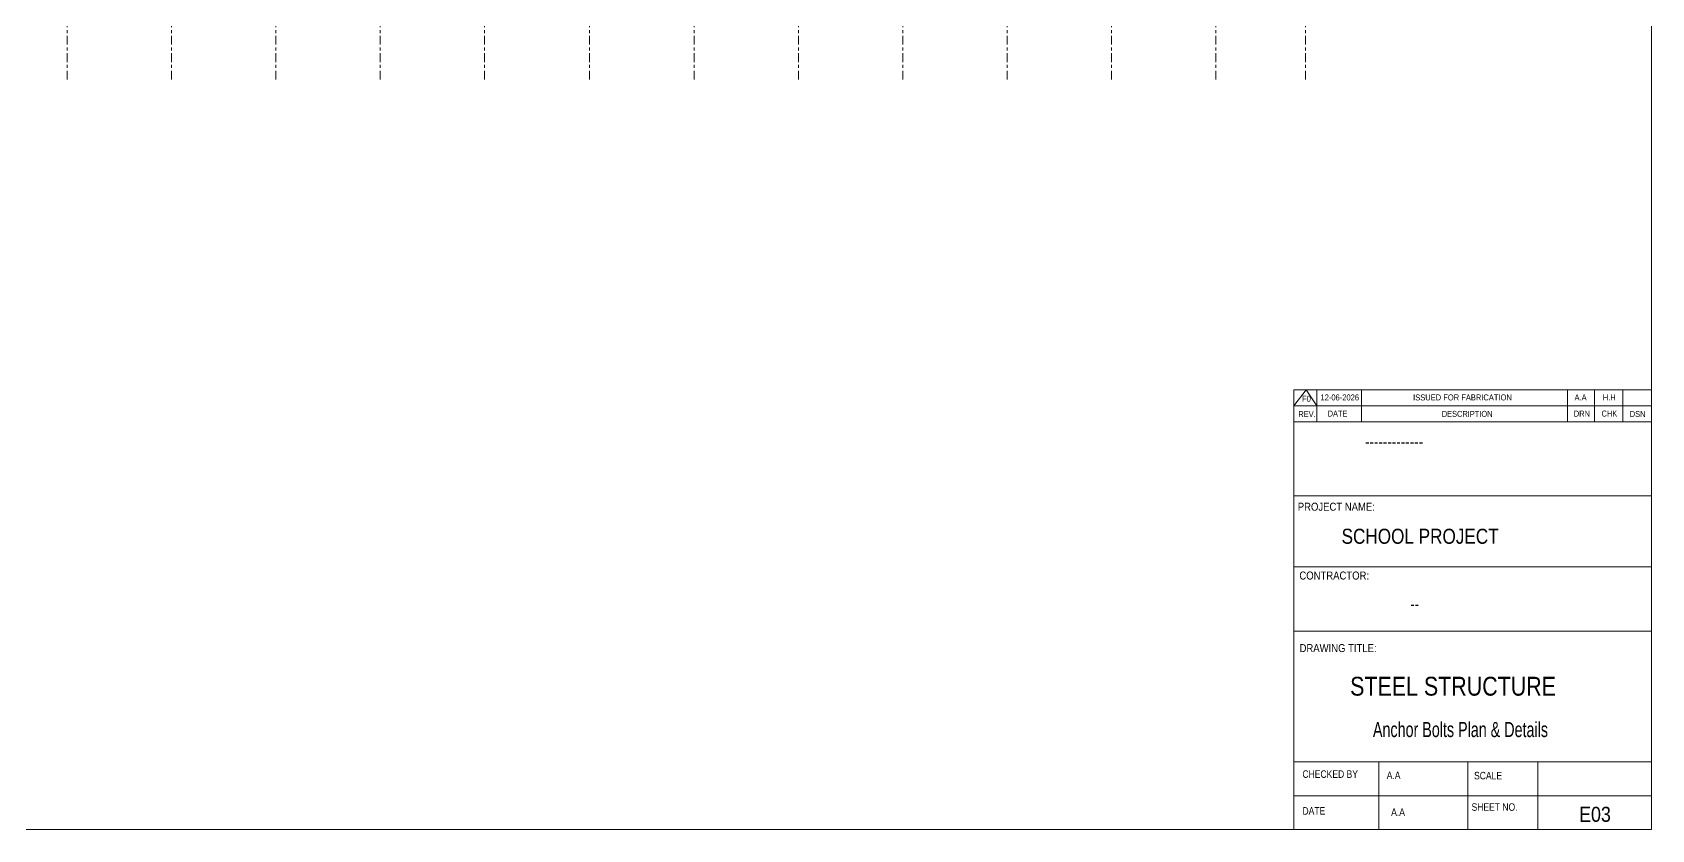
# Model space of a CAD drawing. Header units: millimetres. Extents: x -399 to 773, y -269 to 551.
# Drawn here: x 214 to 773, y -269 to 6 of the extents above; entities that cross this region are included whole.
import ezdxf

# ---------------------------------------------------------------- set-up
doc = ezdxf.new("R2010")
doc.units = ezdxf.units.MM
doc.linetypes.add('XKITLINE00', pattern=[0])
doc.linetypes.add('XKITLINE03', pattern=[6, 3, -1, 1, -1])
for name, color, linetype, lineweight in [('DrawingSheet', 5, 'Continuous', 0), ('OtherObjectType', 7, 'Continuous', 0), ('S-grid', 1, 'Continuous', 0)]:
    doc.layers.add(name, color=color, linetype=linetype, lineweight=lineweight)
doc.styles.add('@ARIAL_UNICODE_MS_BOLD', font='ARIAL.TTF')
doc.styles.add('ARIAL', font='ARIAL.TTF')
doc.styles.add('ARIAL_NARROW', font='ARIALN.TTF')
doc.styles.add('COMIC_SANS_MS_BOLD', font='COMICBD.TTF')
doc.styles.add('SWIS721_EX_BT', font='ARIAL.TTF')
doc.styles.add('SWISSE', font='ARIAL.TTF')

# ---------------------------------------------------------------- blocks, each defined once
blk = doc.blocks.new('*A202')
at = {"layer": 'DrawingSheet', "color": 5, "linetype": 'XKITLINE00', "lineweight": 0}
for p, q in [((773.1, -268.8), (773.1, 551.2)), ((-395.9, -268.8), (773.1, -268.8))]:
    blk.add_line(p, q, dxfattribs=at)
blk = doc.blocks.new('*A203')
at = {"layer": 'OtherObjectType', "color": 7, "linetype": 'XKITLINE00', "lineweight": 0}
for p, q in [((649.6, -117.04), (773.1, -117.04)), ((649.6, -122.59), (653.92, -117.04)), ((649.6, -122.59), (649.6, -117.04)), ((653.92, -117.04), (657.63, -122.59)), ((657.63, -122.59), (657.63, -117.04)), ((673.06, -122.59), (673.06, -117.04)), ((744.08, -122.59), (744.08, -117.04)), ((753.34, -122.59), (753.34, -117.04)), ((763.22, -122.59), (763.22, -117.04)), ((773.1, -122.59), (773.1, -117.04)), ((649.6, -122.59), (773.1, -122.59)), ((649.6, -128.15), (649.6, -122.59)), ((653.3, -122.59), (773.1, -122.59)), ((657.63, -128.15), (657.63, -122.59)), ((673.06, -128.15), (673.06, -122.59)), ((744.08, -128.15), (744.08, -122.59)), ((753.34, -128.15), (753.34, -122.59)), ((763.22, -128.15), (763.22, -122.59)), ((773.1, -128.15), (773.1, -122.59))]:
    blk.add_line(p, q, dxfattribs=at)
at = {"layer": 'OtherObjectType', "color": 7, "style": 'ARIAL_NARROW'}
for s, height, width, p in [('F0', 2.058, 1.008832, (652.5, -121.21)), ('12-06-2026', 2.058, 1.008832, (658.86, -120.74)), ('ISSUED FOR FABRICATION', 2.0583, 1.008832, (690.81, -120.74)), ('A.A', 2.058, 1.008832, (746.5, -120.74)), ('H.H', 2.058, 1.008832, (756.23, -120.74)), ('REV.', 2.058, 0.907949, (651.23, -126.49)), ('DATE', 2.058, 0.907949, (661.33, -126.3)), ('DESCRIPTION', 2.0583, 0.907949, (700.71, -126.41)), ('DRN', 2.058, 0.907949, (746.27, -126.33)), ('CHK', 2.058, 0.907949, (755.82, -126.3)), ('DSN', 2.058, 0.907949, (765.57, -126.45))]:
    blk.add_text(s, height=height, dxfattribs=dict(at, width=width)).set_placement(p)
blk = doc.blocks.new('*A204')
at = {"layer": 'OtherObjectType', "color": 2, "linetype": 'XKITLINE00', "lineweight": 0}
for p, q in [((649.6, -128.15), (773.1, -128.15)), ((649.6, -268.8), (649.6, -128.16)), ((773.08, -128.16), (773.1, -268.8)), ((773.1, -153.66), (649.6, -153.66)), ((649.6, -178.17), (773.1, -178.17)), ((773.1, -200.31), (649.6, -200.31)), ((773.1, -245.4), (649.6, -245.4)), ((679.04, -245.4), (679.04, -268.8)), ((709.72, -268.8), (709.72, -245.4)), ((733.85, -268.8), (733.85, -245.4)), ((773.1, -257.1), (649.6, -257.1)), ((773.1, -268.8), (649.6, -268.8))]:
    blk.add_line(p, q, dxfattribs=at)
at = {"layer": 'OtherObjectType', "color": 4, "style": '@ARIAL_UNICODE_MS_BOLD', "width": 0.85}
blk.add_text('-------------', height=3.9, dxfattribs=at).set_placement((674.21, -136.89))
at = {"layer": 'OtherObjectType', "color": 3}
for s, height, style, width, p in [('PROJECT NAME:', 2.7618, 'SWIS721_EX_BT', 0.85, (651.02, -158.79)), ('CONTRACTOR:', 2.7618, 'SWISSE', 0.85, (651.57, -182.53)), ('DRAWING TITLE:', 2.7618, 'SWIS721_EX_BT', 0.85, (651.63, -207.56)), ('Anchor Bolts Plan & Details', 5.2, 'ARIAL', 0.68, (676.95, -236.88)), ('E03', 5.2, 'ARIAL', 0.85, (748.06, -266.12))]:
    blk.add_text(s, height=height, dxfattribs=dict(at, style=style, width=width)).set_placement(p)
at = {"layer": 'OtherObjectType', "color": 7, "width": 0.85}
for s, height, p in [('SCHOOL PROJECT', 5.2, (666.13, -170.2)), ('STEEL STRUCTURE', 6.5, (669.08, -222.58)), ('CHECKED BY', 2.592, (652.63, -250.94)), ('A.A', 2.592, (681.71, -251.35)), ('SCALE', 2.592, (711.84, -251.47)), ('DATE', 2.592, (652.64, -263.64)), ('A.A', 2.592, (683.24, -264.05)), ('SHEET NO.', 2.592, (710.97, -262.31))]:
    blk.add_text(s, height=height, dxfattribs=at).set_placement(p)
at = {"layer": 'OtherObjectType', "color": 1, "style": 'COMIC_SANS_MS_BOLD', "width": 0.85}
blk.add_text('--', height=3.9, dxfattribs=at).set_placement((689.87, -192.94))
blk = doc.blocks.new('*A211')
at = {"layer": 'S-grid', "color": 1, "linetype": 'XKITLINE03', "lineweight": 0}
for p, q in [((653.7, 140.11), (653.7, 508.28)), ((653.7, 110.21), (653.7, 136.22)), ((653.7, 78.51), (653.7, 106.32)), ((653.7, 46.81), (653.7, 74.62)), ((653.7, 16.86), (653.7, 42.92)), ((653.7, -10), (653.7, 12.97))]:
    blk.add_line(p, q, dxfattribs=at)
at = {"layer": 'S-grid', "color": 3, "style": 'ARIAL', "width": 0.85}
blk.add_text('A', height=3, dxfattribs=at).set_placement((652.37, 509.28))
blk = doc.blocks.new('*A212')
at = {"layer": 'S-grid', "color": 1, "linetype": 'XKITLINE03', "lineweight": 0}
for p, q in [((622.75, 140.11), (622.75, 508.28)), ((622.75, 16.86), (622.75, 136.22)), ((622.75, -10), (622.75, 12.97))]:
    blk.add_line(p, q, dxfattribs=at)
at = {"layer": 'S-grid', "color": 3, "style": 'ARIAL', "width": 0.85}
blk.add_text('B', height=3, dxfattribs=at).set_placement((621.42, 509.28))
blk = doc.blocks.new('*A213')
at = {"layer": 'S-grid', "color": 1, "linetype": 'XKITLINE03', "lineweight": 0}
for p, q in [((586.75, 173.63), (586.75, 508.28)), ((586.75, 143.38), (586.75, 169.74)), ((586.75, 16.86), (586.75, 142.06)), ((586.75, -10), (586.75, 12.97))]:
    blk.add_line(p, q, dxfattribs=at)
at = {"layer": 'S-grid', "color": 3, "style": 'ARIAL', "width": 0.85}
blk.add_text('C', height=3, dxfattribs=at).set_placement((585.31, 509.28))
blk = doc.blocks.new('*A214')
at = {"layer": 'S-grid', "color": 1, "linetype": 'XKITLINE03', "lineweight": 0}
for p, q in [((550.75, 191.58), (550.75, 508.28)), ((550.75, 140.11), (550.75, 187.69)), ((550.75, 16.86), (550.75, 136.22)), ((550.75, -10), (550.75, 12.97))]:
    blk.add_line(p, q, dxfattribs=at)
at = {"layer": 'S-grid', "color": 3, "style": 'ARIAL', "width": 0.85}
blk.add_text('D', height=3, dxfattribs=at).set_placement((549.31, 509.28))
blk = doc.blocks.new('*A215')
at = {"layer": 'S-grid', "color": 1, "linetype": 'XKITLINE03', "lineweight": 0}
for p, q in [((514.75, 209.53), (514.75, 508.28)), ((514.75, 141.11), (514.75, 205.64)), ((514.75, 16.86), (514.75, 135.58)), ((514.75, -10), (514.75, 12.97))]:
    blk.add_line(p, q, dxfattribs=at)
at = {"layer": 'S-grid', "color": 3, "style": 'ARIAL', "width": 0.85}
blk.add_text('E', height=3, dxfattribs=at).set_placement((513.42, 509.28))
blk = doc.blocks.new('*A216')
at = {"layer": 'S-grid', "color": 1, "linetype": 'XKITLINE03', "lineweight": 0}
for p, q in [((478.75, 141.11), (478.75, 508.28)), ((478.75, 16.86), (478.75, 135.58)), ((478.75, -10), (478.75, 12.97))]:
    blk.add_line(p, q, dxfattribs=at)
at = {"layer": 'S-grid', "color": 3, "style": 'ARIAL', "width": 0.85}
blk.add_text('F', height=3, dxfattribs=at).set_placement((477.53, 509.28))
blk = doc.blocks.new('*A217')
at = {"layer": 'S-grid', "color": 1, "linetype": 'XKITLINE03', "lineweight": 0}
for p, q in [((442.75, 245.02), (442.75, 508.28)), ((442.75, 141.56), (442.75, 243.16)), ((442.75, 16.86), (442.75, 136.17)), ((442.75, -10), (442.75, 12.97))]:
    blk.add_line(p, q, dxfattribs=at)
at = {"layer": 'S-grid', "color": 3, "style": 'ARIAL', "width": 0.85}
blk.add_text("G'", height=3, dxfattribs=at).set_placement((440.81, 509.28))
blk = doc.blocks.new('*A218')
at = {"layer": 'S-grid', "color": 1, "linetype": 'XKITLINE03', "lineweight": 0}
for p, q in [((406.62, 263.36), (406.62, 508.28)), ((406.62, 141.11), (406.62, 259.47)), ((406.62, 16.86), (406.62, 135.58)), ((406.62, -10), (406.62, 12.97))]:
    blk.add_line(p, q, dxfattribs=at)
at = {"layer": 'S-grid', "color": 3, "style": 'ARIAL', "width": 0.85}
blk.add_text('G', height=3, dxfattribs=at).set_placement((405.07, 509.28))
blk = doc.blocks.new('*A219')
at = {"layer": 'S-grid', "color": 1, "linetype": 'XKITLINE03', "lineweight": 0}
for p, q in [((370.38, 283.41), (370.38, 508.28)), ((370.38, 263.36), (370.38, 279.52)), ((370.38, 143.43), (370.38, 259.47)), ((370.38, 16.86), (370.38, 141.35)), ((370.38, -10), (370.38, 12.97))]:
    blk.add_line(p, q, dxfattribs=at)
at = {"layer": 'S-grid', "color": 3, "style": 'ARIAL', "width": 0.85}
blk.add_text('H', height=3, dxfattribs=at).set_placement((368.93, 509.28))
blk = doc.blocks.new('*A220')
at = {"layer": 'S-grid', "color": 1, "linetype": 'XKITLINE03', "lineweight": 0}
for p, q in [((334.38, 495.62), (334.38, 508.28)), ((334.38, 303.21), (334.38, 491.42)), ((334.38, 263.36), (334.38, 299.32)), ((334.38, 141.11), (334.38, 259.47)), ((334.38, 16.86), (334.38, 135.58)), ((334.38, -10), (334.38, 12.97))]:
    blk.add_line(p, q, dxfattribs=at)
at = {"layer": 'S-grid', "color": 3, "style": 'ARIAL', "width": 0.85}
blk.add_text('J', height=3, dxfattribs=at).set_placement((333.37, 509.28))
blk = doc.blocks.new('*A221')
at = {"layer": 'S-grid', "color": 1, "linetype": 'XKITLINE03', "lineweight": 0}
for p, q in [((298.38, 323.03), (298.38, 508.28)), ((298.38, 263.36), (298.38, 319.14)), ((298.38, 213.34), (298.38, 259.47)), ((298.38, 141.11), (298.38, 193.54)), ((298.38, 16.86), (298.38, 135.58)), ((298.38, -10), (298.38, 12.97))]:
    blk.add_line(p, q, dxfattribs=at)
at = {"layer": 'S-grid', "color": 3, "style": 'ARIAL', "width": 0.85}
blk.add_text('K', height=3, dxfattribs=at).set_placement((297.04, 509.28))
blk = doc.blocks.new('*A222')
at = {"layer": 'S-grid', "color": 1, "linetype": 'XKITLINE03', "lineweight": 0}
for p, q in [((262.38, 342.98), (262.38, 508.28)), ((262.38, 263.36), (262.38, 339.09)), ((262.38, 141.11), (262.38, 259.47)), ((262.38, 16.86), (262.38, 135.58)), ((262.38, -10), (262.38, 12.97))]:
    blk.add_line(p, q, dxfattribs=at)
at = {"layer": 'S-grid', "color": 3, "style": 'ARIAL', "width": 0.85}
blk.add_text('L', height=3, dxfattribs=at).set_placement((261.26, 509.28))
blk = doc.blocks.new('*A223')
at = {"layer": 'S-grid', "color": 1, "linetype": 'XKITLINE03', "lineweight": 0}
for p, q in [((226.38, 362.78), (226.38, 508.28)), ((226.38, 342.98), (226.38, 358.89)), ((226.38, 263.36), (226.38, 339.09)), ((226.38, 141.11), (226.38, 259.47)), ((226.38, 16.86), (226.38, 135.58)), ((226.38, -10), (226.38, 12.97))]:
    blk.add_line(p, q, dxfattribs=at)
at = {"layer": 'S-grid', "color": 3, "style": 'ARIAL', "width": 0.85}
blk.add_text('M', height=3, dxfattribs=at).set_placement((224.71, 509.28))

msp = doc.modelspace()

# ---------------------------------------------------------------- block references
at = {"lineweight": 0}
for name in ['*A202', '*A223', '*A222', '*A221', '*A220', '*A219', '*A218', '*A217', '*A216', '*A215', '*A214', '*A213', '*A212', '*A211', '*A203', '*A204']:
    msp.add_blockref(name, (0, 0), dxfattribs=at)

doc.saveas('drawing.dxf')
